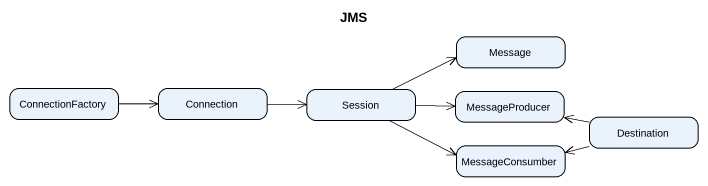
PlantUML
@startuml
title JMS
hide empty description
state Message
state ConnectionFactory
state Connection
state Session
state MessageProducer
state MessageConsumber
state Destination
ConnectionFactory -right-> Connection
Connection -right-> Session
Session -right-> Message
Session -right-> MessageProducer
Session -right-> MessageConsumber
Destination -left-> MessageProducer
Destination -left-> MessageConsumber
@enduml
